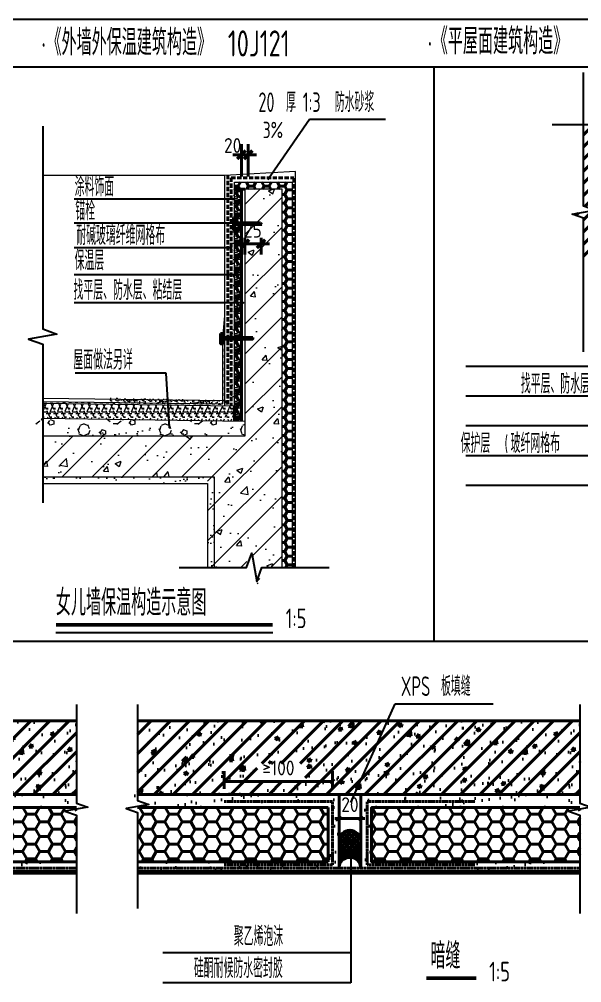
# Model space of a CAD drawing. Extents: x 1188826 to 1909461, y 608442 to 1651179.
# Drawn here: x 1521693 to 1527909, y 1279751 to 1290407 of the extents above; entities that cross this region are included whole.
import ezdxf

# ---------------------------------------------------------------- set-up
doc = ezdxf.new("R2010")
doc.units = 0
doc.header["$LTSCALE"] = 1000
doc.header["$MEASUREMENT"] = 0
doc.linetypes.add('DASH', pattern=[0.35, 0.25, -0.1])
for name, color, linetype, lineweight in [('8', 8, 'Continuous', 18), ('OTHER', 7, 'Continuous', 18), ('PUB_HATCH', 8, 'Continuous', 9), ('S_WALL', 140, 'Continuous', 18), ('WALL', 9, 'Continuous', 40), ('建筑', 30, 'Continuous', 18)]:
    doc.layers.add(name, color=color, linetype=linetype, lineweight=lineweight)
for name, color, linetype in [('Defpoint', 7, 'Continuous'), ('DIM_LEAD', 3, 'Continuous'), ('PUB_DIM', 3, 'Continuous'), ('PUB_TEXT', 4, 'Continuous')]:
    doc.layers.add(name, color=color, linetype=linetype)
doc.styles.get("Standard").update_dxf_attribs({"font": 'gbenor.shx', "bigfont": 'gbcbig.shx'})
doc.styles.add('STANDARD_T3', font='gbenor.shx', dxfattribs={"bigfont": 'gbcbig.shx'})
doc.dimstyles.new('STANDARD&&50', dxfattribs={"dimtxt": 175, "dimasz": 50, "dimexe": 125, "dimexo": 150, "dimgap": 75, "dimtad": 1, "dimdec": 0, "dimzin": 0, "dimdsep": 46, "dimtxsty": 'STANDARD_T3', "dimblk": 'ARCHTICK', "dimcen": 0.09, "dimadec": 0, "dimazin": 0, "dimtfac": 1, "dimtdec": 0, "dimtix": 1, "dimtmove": 2, "dimatfit": 3, "dimfxl": 0, "dimtolj": 1, "dimtzin": 0, "dimarcsym": 0})
pattern_1 = [(37.5, (-92173.38, 9234.46), (-10.07894, 308.2918), [0, -243.2, 0, -272, 0, -260]), (7.5, (-92173.38, 9234.46), (283.1643, 451.5434), [0, -131.2, 0, -219.2, 0, -84]), (327.5, (-92370.18, 9234.46), (498.2627, 0.90545), [0, -80, 0, -288, 0, -376]), (317.5, (-92370.2, 9234.46), (480.9803, 140.4281), [0, -40, 0, -188.8, 0, -216])]

# ---------------------------------------------------------------- blocks, each defined once
blk = doc.blocks.new('$LinePat$防水层1')
at = {"color": 0}
blk.add_solid([(150, 0), (450, 0), (150, -100), (450, -100)], dxfattribs=at)
at = {"layer": 'Defpoints'}
for p in [(0, 0), (600, 0)]:
    blk.add_point(p, dxfattribs=at)
blk = doc.blocks.new('_ArchTick')
at = {"color": 0, "linetype": 'ByBlock', "const_width": 0.4}
blk.add_lwpolyline([(-0.5, -0.5), (0.5, 0.5)], dxfattribs=at)
blk = doc.blocks.new('*D84')
at = {"layer": 'Defpoints', "color": 0, "transparency": 16777216}
for p in [(1132426, 1337865), (1132346, 1337457), (1132426, 1337457)]:
    blk.add_point(p, dxfattribs=at)
at = {"layer": 'PUB_DIM', "color": 0, "lineweight": -2, "transparency": 16777216}
for p, q in [((1132346, 1337607), (1132346, 1337990)), ((1132426, 1337607), (1132426, 1337990)), ((1132346, 1337865), (1132246, 1337865)), ((1132346, 1337865), (1132426, 1337865)), ((1132426, 1337865), (1132526, 1337865))]:
    blk.add_line(p, q, dxfattribs=at)
at = {"layer": 'PUB_DIM', "color": 0, "lineweight": -2, "transparency": 16777216, "xscale": 100, "yscale": 100, "zscale": 100}
blk.add_blockref('_ArchTick', (1132346, 1337865), dxfattribs=at)
at = {"layer": 'PUB_DIM', "color": 0, "lineweight": -2, "transparency": 16777216, "xscale": 100, "yscale": 100, "zscale": 100, "rotation": 180}
blk.add_blockref('_ArchTick', (1132426, 1337865), dxfattribs=at)
at = {"layer": 'PUB_DIM', "color": 0, "transparency": 16777216, "insert": (1132243, 1337975), "char_height": 175, "attachment_point": 5, "style": 'STANDARD_T3'}
blk.add_mtext('\\A1;20', dxfattribs=at)
blk = doc.blocks.new('*D85')
at = {"layer": 'Defpoints', "color": 0, "transparency": 16777216}
for p in [(1132386, 1337032), (1132578, 1337032), (1132578, 1336812)]:
    blk.add_point(p, dxfattribs=at)
at = {"layer": 'PUB_DIM', "color": 0, "lineweight": -2, "transparency": 16777216}
for p, q in [((1132386, 1336812), (1132286, 1336812)), ((1132386, 1336882), (1132386, 1336687)), ((1132386, 1336812), (1132578, 1336812)), ((1132578, 1336882), (1132578, 1336687)), ((1132578, 1336812), (1132678, 1336812))]:
    blk.add_line(p, q, dxfattribs=at)
at = {"layer": 'PUB_DIM', "color": 0, "lineweight": -2, "transparency": 16777216, "xscale": 100, "yscale": 100, "zscale": 100}
blk.add_blockref('_ArchTick', (1132386, 1336812), dxfattribs=at)
at = {"layer": 'PUB_DIM', "color": 0, "lineweight": -2, "transparency": 16777216, "xscale": 100, "yscale": 100, "zscale": 100, "rotation": 180}
blk.add_blockref('_ArchTick', (1132578, 1336812), dxfattribs=at)
at = {"layer": 'PUB_DIM', "color": 0, "transparency": 16777216, "insert": (1132482, 1336974), "char_height": 175, "attachment_point": 5, "style": 'STANDARD_T3'}
blk.add_mtext('\\A1;25', dxfattribs=at)
blk = doc.blocks.new('*D101')
at = {"layer": 'Defpoints', "color": 0, "transparency": 16777216}
for p in [(1133423, 1330454), (1132143, 1330219), (1133423, 1330219)]:
    blk.add_point(p, dxfattribs=at)
at = {"layer": 'PUB_DIM', "color": 0, "lineweight": -2, "transparency": 16777216}
for p, q in [((1132143, 1330369), (1132143, 1330579)), ((1133423, 1330369), (1133423, 1330579)), ((1132143, 1330454), (1133423, 1330454))]:
    blk.add_line(p, q, dxfattribs=at)
at = {"layer": 'PUB_DIM', "color": 0, "lineweight": -2, "transparency": 16777216, "xscale": 50, "yscale": 50, "zscale": 50, "rotation": 180}
blk.add_blockref('_ArchTick', (1132143, 1330454), dxfattribs=at)
at = {"layer": 'PUB_DIM', "color": 0, "lineweight": -2, "transparency": 16777216, "xscale": 50, "yscale": 50, "zscale": 50}
blk.add_blockref('_ArchTick', (1133423, 1330454), dxfattribs=at)
at = {"layer": 'PUB_DIM', "color": 0, "transparency": 16777216, "insert": (1132783, 1330616), "char_height": 175, "attachment_point": 5, "style": 'STANDARD_T3'}
blk.add_mtext('\\A1;≥100', dxfattribs=at)
blk = doc.blocks.new('*D102')
at = {"layer": 'Defpoints', "color": 0, "transparency": 16777216}
for p in [(1133500, 1330301), (1133756, 1330301), (1133756, 1330020)]:
    blk.add_point(p, dxfattribs=at)
at = {"layer": 'PUB_DIM', "color": 0, "lineweight": -2, "transparency": 16777216}
for p, q in [((1133500, 1330151), (1133500, 1329895)), ((1133756, 1330151), (1133756, 1329895)), ((1133500, 1330020), (1133450, 1330020)), ((1133500, 1330020), (1133756, 1330020)), ((1133756, 1330020), (1133806, 1330020))]:
    blk.add_line(p, q, dxfattribs=at)
at = {"layer": 'PUB_DIM', "color": 0, "lineweight": -2, "transparency": 16777216, "xscale": 50, "yscale": 50, "zscale": 50}
blk.add_blockref('_ArchTick', (1133500, 1330020), dxfattribs=at)
at = {"layer": 'PUB_DIM', "color": 0, "lineweight": -2, "transparency": 16777216, "xscale": 50, "yscale": 50, "zscale": 50, "rotation": 180}
blk.add_blockref('_ArchTick', (1133756, 1330020), dxfattribs=at)
at = {"layer": 'PUB_DIM', "color": 0, "transparency": 16777216, "insert": (1133628, 1330182), "char_height": 175, "attachment_point": 5, "style": 'STANDARD_T3'}
blk.add_mtext('\\A1;20', dxfattribs=at)
blk = doc.blocks.new('21412412431')
h = blk.add_hatch()
h.set_pattern_fill('ANSI31', color=256, scale=64, style=0)
h.set_pattern_definition([(45, (-599645.35, -298693.78), (-71.842049, 71.842049), [])])
h.paths.add_polyline_path([(14004.4, 17605.3), (14004.4, 17822.8), (14023.6, 17890.3), (14042.8, 17822.8), (14042.8, 17605.3), (14322.1, 17605.3), (14322.1, 19173.2), (12089, 19173.2), (12089, 18209.2), (12223.4, 18161.5), (11954.6, 18114.1), (12089, 18065.2), (12089, 17605.3)])
h.paths.add_polyline_path([(17627.9, 17605.3), (17627.9, 17998.8), (17493.5, 18047.7), (17762.3, 18095.1), (17627.9, 18142.8), (17627.9, 19173.2), (15218.1, 19173.2), (15218.1, 17605.3), (15454.9, 17605.3), (15454.9, 17858.4), (15474.1, 17926), (15493.3, 17858.4), (15493.3, 17605.3)])
h.paths.add_polyline_path([(15458.4, 17800.9), (15740.4, 17800.9), (15740.4, 18178.9), (15458.4, 18178.9)], flags=16)
h = blk.add_hatch()
h.set_pattern_fill('HONEY', color=256, scale=38.4, style=0)
h.set_pattern_definition([(0, (-91486.58, 41987.957), (91.44, 52.792896), [60.96, -121.92]), (120, (-91486.58, 41987.957), (-91.43999, 52.792915), [60.96, -121.92]), (60, (-91486.58, 41987.957), (1e-05, 105.58581), [-121.92, 60.96])])
h.paths.add_polyline_path([(7967.3, 18491), (7967.3, 18411), (8647.3, 18411), (8647.3, 18491)])
h = blk.add_hatch()
h.set_pattern_fill('隔热材料03', color=256, scale=320)
h.set_pattern_definition([(66.422, (-92044.02, 41475.16), (0.22253, 160.51103), [27.52, -14.5744, 72.64, -14.5744, 27.52, -17.472]), (113.58, (-92085.93, 41475.16), (-69.83137, 0.001547), [27.52, -14.5744, 72.7136, -14.5744, 27.52, -17.472]), (0, (-92085.93, 41475.16), (0, 160), [41.8976, -27.9312]), (0, (-92051.02, 41619.16), (0, 160), [41.8976, -27.9312]), (90, (-92096.98, 41500.48), (-69.8304, 4e-15), [13.3568, -146.6432]), (90, (-92062.066, 41580.48), (-69.8304, 4e-15), [13.3568, -146.6432]), (90, (-92032.98, 41500.48), (-69.8304, 4e-15), [13.3568, -146.6432]), (90, (-91998.066, 41580.48), (-69.8304, 4e-15), [13.3568, -146.6432])])
h.paths.add_polyline_path([(7970.7, 15668.3), (8047.3, 15668.3), (8047.3, 18407.9), (7967.3, 18411)])
h = blk.add_hatch()
h.set_pattern_fill('HONEY', color=256, scale=38.4, style=0)
h.set_pattern_definition([(0, (-91486.58, 41467.157), (91.44, 52.792896), [60.96, -121.92]), (120, (-91486.58, 41467.157), (-91.43999, 52.792915), [60.96, -121.92]), (60, (-91486.58, 41467.157), (1e-05, 105.58581), [-121.92, 60.96])])
h.paths.add_polyline_path([(8527.3, 13937.7), (8647.3, 13937.7), (8647.3, 18411), (8527.3, 18407.9)])
h = blk.add_hatch()
h.set_pattern_fill('ANSI32', color=256, scale=6.4, style=0)
h.set_pattern_definition([(45, (-598291.728, -357883.263), (-21.5526147, 21.5526147), []), (45, (-598277.36, -357883.263), (-21.5526147, 21.5526147), [])])
h.paths.add_polyline_path([(8287.7, 17990.8), (8271.5, 18010), (7967.3, 18010), (7967.3, 17990.8)])
h.paths.add_polyline_path([(7954.7, 17929.2), (7967.3, 17929.2), (7967.3, 18073.2), (7954.7, 18073.2)])
h = blk.add_hatch()
h.set_pattern_fill('ANSI32', color=256, scale=6.4, style=0)
h.set_pattern_definition([(45, (-598431.728, -359236.87), (-21.5526147, 21.5526147), []), (45, (-598417.36, -359236.87), (-21.5526147, 21.5526147), [])])
h.paths.add_polyline_path([(8184.2, 16637.1), (8184.2, 16656.3), (7827.3, 16656.3), (7827.3, 16637.1)])
h = blk.add_hatch()
h.set_pattern_fill('钢筋混凝土', color=256, scale=64, style=0)
h.set_pattern_definition([(45, (-596294.7, -306622.99), (-113.137085, 113.137085), []), (50, (-596294.7, -306623), (459.04652, -40.16137), [48, -528]), (355, (-596294.7, -306623), (-88.80085, 481.40297), [38.4, -422.4]), (100.4514, (-596256.44, -306626.33), (370.246, 441.2413), [40.79372, -448.73095]), (46.1842, (-596294.7, -306495), (683.03427, -105.93217), [72, -792]), (96.6356, (-596237.8, -306503.8), (598.1841, 623.43544), [61.1906, -673.0963]), (351.1842, (-596294.7, -306495), (598.18364, 623.4359), [57.6, -633.6]), (21, (-596230.7, -306527), (382.02051, -257.6761), [48, -528]), (326, (-596230.7, -306527), (155.7218, 464.09603), [38.4, -422.4]), (71.4514, (-596198.86, -306548.46), (537.74248, 206.41952), [40.79372, -448.73095]), (37.5, (-596294.7, -306622.99), (7.782307, 213.052066), [0, -417.28, 0, -428.8, 0, -424]), (7.5, (-596294.7, -306622.99), (168.364504, 252.423496), [0, -244.48, 0, -407.68, 0, -161.6]), (327.5, (-596437.41, -306622.99), (341.64636, -14.43512), [0, -160, 0, -499.2, 0, -662.4]), (317.5, (-596501.4, -306623), (373.23915, 64.06719), [0, -208, 0, -331.52, 0, -470.4])])
h.paths.add_polyline_path([(6097.7, 11252.4), (6097.7, 12123.1), (870.6, 12123.1), (870.6, 11252.4)])
h.paths.add_polyline_path([(2235.4, 11412.2), (2820.5, 11412.2), (2820.5, 11619.9), (2235.4, 11619.9)], flags=16)
h = blk.add_hatch()
h.set_pattern_fill('钢筋混凝土', color=256, scale=64, style=0)
h.set_pattern_definition([(45, (-590345.9, -306622.99), (-113.137085, 113.137085), []), (50, (-590345.9, -306623), (459.04652, -40.16137), [48, -528]), (355, (-590345.9, -306623), (-88.80085, 481.40297), [38.4, -422.4]), (100.4514, (-590307.65, -306626.33), (370.246, 441.2413), [40.79372, -448.73095]), (46.1842, (-590345.9, -306495), (683.03427, -105.93217), [72, -792]), (96.6356, (-590289, -306503.8), (598.1841, 623.43544), [61.1906, -673.0963]), (351.1842, (-590345.9, -306495), (598.18364, 623.4359), [57.6, -633.6]), (21, (-590281.9, -306527), (382.02051, -257.6761), [48, -528]), (326, (-590281.9, -306527), (155.7218, 464.09603), [38.4, -422.4]), (71.4514, (-590250.07, -306548.46), (537.74248, 206.41952), [40.79372, -448.73095]), (37.5, (-590345.9, -306622.99), (7.782307, 213.052066), [0, -417.28, 0, -428.8, 0, -424]), (7.5, (-590345.9, -306622.99), (168.364504, 252.423496), [0, -244.48, 0, -407.68, 0, -161.6]), (327.5, (-590488.63, -306622.99), (341.64636, -14.43512), [0, -160, 0, -499.2, 0, -662.4]), (317.5, (-590552.63, -306623), (373.23915, 64.06719), [0, -208, 0, -331.52, 0, -470.4])])
h.paths.add_polyline_path([(12046.5, 11252.4), (12046.5, 12123.1), (6819.3, 12123.1), (6819.3, 11252.4)])
h.paths.add_polyline_path([(8233.6, 11404.5), (8798.9, 11404.5), (8798.9, 11620.7), (8233.6, 11620.7)], flags=16)
h = blk.add_hatch()
h.set_pattern_fill('AR-SAND', color=256, scale=160, style=0)
h.set_pattern_definition([(37.5, (-98122.17, 9234.46), (-10.07894, 308.2918), [0, -243.2, 0, -272, 0, -260]), (7.5, (-98122.17, 9234.46), (283.1643, 451.5434), [0, -131.2, 0, -219.2, 0, -84]), (327.5, (-98318.97, 9234.46), (498.2627, 0.90545), [0, -80, 0, -288, 0, -376]), (317.5, (-98318.97, 9234.46), (480.9803, 140.4281), [0, -40, 0, -188.8, 0, -216])])
h.paths.add_polyline_path([(3508.4, 11252), (3508.4, 10804), (3508.4, 10381.6), (6097.7, 10381.6), (6097.7, 10458.4), (3636.4, 10458.4), (3636.4, 11098.4), (6097.7, 11098.4), (6097.7, 11169.2), (5956.9, 11214), (6096.5, 11252)])
h.paths.add_polyline_path([(6097.7, 10343.2), (6097.7, 10381.6), (4764.5, 10381.6), (4764.5, 10343.2)])
h.paths.add_polyline_path([(3508.4, 10381.6), (3508.4, 10343.2), (4764.5, 10343.2), (4764.5, 10381.6)])
h = blk.add_hatch()
h.set_pattern_fill('AR-SAND', color=256, scale=160, style=0)
h.set_pattern_definition(pattern_1)
h.paths.add_polyline_path([(6818.2, 11252), (6678.5, 11214), (6819.3, 11169.2), (6819.3, 11098.4), (9073.2, 11098.4), (9073.2, 10458.4), (6819.3, 10458.4), (6819.3, 10381.6), (9201.2, 10381.6), (9201.2, 10804), (9201.2, 11252)])
h.paths.add_polyline_path([(6819.3, 10381.6), (6819.3, 10343.2), (9201.2, 10343.2), (9201.2, 10381.6)])
h = blk.add_hatch()
h.set_pattern_fill('AR-SAND', color=256, scale=160, style=0)
h.set_pattern_definition(pattern_1)
h.paths.add_polyline_path([(9457.2, 11252), (9457.2, 10804), (9457.2, 10381.6), (12046.5, 10381.6), (12046.5, 10458.4), (9585.2, 10458.4), (9585.2, 11098.4), (12046.5, 11098.4), (12046.5, 11169.2), (11905.7, 11214), (12045.3, 11252)])
h.paths.add_polyline_path([(12046.5, 10343.2), (12046.5, 10381.6), (10713.3, 10381.6), (10713.3, 10343.2)])
h.paths.add_polyline_path([(9457.2, 10381.6), (9457.2, 10343.2), (10713.3, 10343.2), (10713.3, 10381.6)])
h = blk.add_hatch()
h.set_pattern_fill('HONEY', color=256, scale=64, style=0)
h.set_pattern_definition([(0, (-596294.69, -306622.985), (152.4, 87.98816), [101.6, -203.2]), (120, (-596294.69, -306622.985), (-152.399982, 87.988192), [101.6, -203.2]), (60, (-596294.69, -306622.985), (1.8e-05, 175.976352), [-203.2, 101.6])])
h.paths.add_polyline_path([(6097.7, 11098.4), (3636.4, 11098.4), (3636.4, 10458.4), (6097.7, 10458.4)])
h.paths.add_polyline_path([(3124.4, 11098.4), (870.6, 11098.4), (870.6, 10458.4), (3124.4, 10458.4)])
h = blk.add_hatch()
h.set_pattern_fill('HONEY', color=256, scale=64, style=0)
h.set_pattern_definition([(0, (-590345.906, -306622.985), (152.4, 87.98816), [101.6, -203.2]), (120, (-590345.906, -306622.985), (-152.399982, 87.988192), [101.6, -203.2]), (60, (-590345.906, -306622.985), (1.8e-05, 175.976352), [-203.2, 101.6])])
h.paths.add_polyline_path([(12046.5, 11098.4), (9585.2, 11098.4), (9585.2, 10458.4), (12046.5, 10458.4)])
h.paths.add_polyline_path([(9073.2, 11098.4), (6819.3, 11098.4), (6819.3, 10458.4), (9073.2, 10458.4)])
h = blk.add_hatch()
h.set_pattern_fill('ANSI31', color=256, scale=12.8, angle=90, style=0)
h.set_pattern_definition([(135, (14407.23, 336.453), (-28.73682, -28.73682), [])])
h.paths.add_polyline_path([(9201.2, 10703, 1), (9457.2, 10703, 1)])
h = blk.add_hatch()
h.set_pattern_fill('ANSI31', color=256, scale=12.8, angle=180, style=0)
h.set_pattern_definition([(225, (14407.23, 336.453), (28.73682, -28.73682), [])])
h.paths.add_polyline_path([(9201.2, 10703, 1), (9457.2, 10703, 1)])
h = blk.add_hatch()
h.set_pattern_fill('ANSI31', color=256, scale=12.8, angle=405, style=0)
h.set_pattern_definition([(90, (-590345.906, -302066.824), (-20.32, 7e-15), [])])
edge = h.paths.add_edge_path()
edge.add_arc((9329.2, 10381.6), 128, 0, 180)
edge.add_line((9201.2, 10381.6), (9201.2, 10703))
edge.add_arc((9329.2, 10703), 128, 180, 360)
edge.add_line((9457.2, 10703), (9457.2, 10381.6))
at = {"layer": '8'}
h = blk.add_hatch(dxfattribs=at)
h.set_pattern_fill('AR-SAND', color=256, scale=80, style=0)
h.set_pattern_definition([(37.5, (-1001185.76, 138639.87), (-6.400125, 195.765295), [0, -154.432, 0, -172.72, 0, -165.1]), (7.5, (-1001185.76, 138639.87), (179.80931, 286.73004), [0, -83.312, 0, -139.192, 0, -53.34]), (327.5, (-1001310.73, 138639.87), (316.396948, 0.574874), [0, -50.8, 0, -182.88, 0, -238.76]), (317.5, (-1001310.73, 138639.87), (305.42258, 89.17173), [0, -25.4, 0, -119.888, 0, -137.16])])
h.paths.add_polyline_path([(5660.7, 15570.2), (5660.7, 15490.2), (8007.3, 15490.2), (8007.3, 17890.2), (8487.3, 17890.2), (8487.3, 17887.1), (8567.3, 17887.1), (8567.3, 17996), (7927.3, 17975.2), (7927.3, 15570.2)])
h = blk.add_hatch(dxfattribs=at)
h.set_pattern_fill('隔热材料03', color=256, scale=400, angle=180, style=0)
h.set_pattern_definition([(246.422, (-1451823.84, 566238.85), (-0.278164, -200.6387864), [34.4, -18.218, 90.8, -18.218, 34.4, -21.84]), (293.58, (-1451771.455, 566238.85), (87.2892112, -0.0019336), [34.4, -18.218, 90.892, -18.218, 34.4, -21.84]), (180, (-1451771.46, 566238.85), (-2e-14, -200), [52.372, -34.914]), (180, (-1451815.1, 566058.85), (-2e-14, -200), [52.372, -34.914]), (270, (-1451757.64, 566207.2), (87.288, -2e-14), [16.696, -183.304]), (270, (-1451801.285, 566107.2), (87.288, -2e-14), [16.696, -183.304]), (270, (-1451837.64, 566207.2), (87.288, -2e-14), [16.696, -183.304]), (270, (-1451881.285, 566107.2), (87.288, -2e-14), [16.696, -183.304])])
h.paths.add_polyline_path([(7967.3, 15669.9), (7967.3, 15850), (5700.7, 15880.1), (5700.7, 15700.1)])
h = blk.add_hatch(dxfattribs=at)
h.set_pattern_fill('粉刷', color=256, scale=12, style=0)
h.set_pattern_definition([(37.5, (-1455647.27, 532314.17), (-1.5118406, 46.2437705), [0, -36.48, 0, -40.8, 0, -39]), (7.5, (-1455647.27, 532314.17), (42.474641, 67.7315056), [0, -19.68, 0, -32.88, 0, -12.6]), (327.5, (-1455676.79, 532314.17), (74.7394047, 0.1358173), [0, -12, 0, -43.2, 0, -56.4]), (317.5, (-1455676.79, 532314.17), (72.1470385, 21.0642136), [0, -6, 0, -28.32, 0, -32.4])])
h.paths.add_polyline_path([(6498.1, 15940.6), (6498.1, 15900.6), (7887.3, 15870.3), (7887.3, 15910.3)])
h = blk.add_hatch(dxfattribs=at)
h.set_pattern_fill('加气混凝土', color=256, scale=80, angle=180, style=0)
h.set_pattern_definition([(180, (-1452080.8, 566541.7), (-480, -960), [0, -960]), (180, (-1451519.2, 566671.3), (-480, -960), [0, -960]), (180, (-1451831.2, 566680.9), (-480, -960), [0, -960]), (180, (-1452172, 566397.7), (-480, -960), [0, -960]), (180, (-1451773.6, 566728.9), (-480, -960), [0, -960]), (180, (-1452268, 565792.9), (-480, -960), [0, -960]), (180, (-1451975.2, 565869.7), (-480, -960), [0, -960]), (180, (-1452128.8, 565989.7), (-480, -960), [0, -960]), (180, (-1451346.4, 566008.9), (-480, -960), [0, -960]), (180, (-1451816.8, 566052.1), (-480, -960), [0, -960]), (180, (-1451634.4, 566296.9), (-480, -960), [0, -960]), (180, (-1451644, 566656.9), (-480, -960), [0, -960]), (180, (-1452004, 566695.3), (-480, -960), [0, -960]), (180, (-1452268, 566272.9), (-480, -960), [0, -960]), (180, (-1451370.4, 566421.7), (-480, -960), [0, -960]), (180, (-1451452, 566258.5), (-480, -960), [0, -960]), (180, (-1451826.4, 566325.7), (-480, -960), [0, -960]), (180, (-1451692, 566464.9), (-480, -960), [0, -960]), (180, (-1451615.2, 566148.1), (-480, -960), [0, -960]), (180, (-1451735.2, 565788.1), (-480, -960), [0, -960]), (180, (-1451408.8, 566623.3), (-480, -960), [0, -960]), (180, (-1451936.8, 565984.9), (-480, -960), [0, -960]), (180, (-1451490.4, 565970.5), (-480, -960), [0, -960]), (180, (-1451413.6, 565845.7), (-480, -960), [0, -960]), (310.601294, (-1452209.07, 566093.425), (2399.9999735, -2880.0000126), [42.1465, -17659.3776]), (198.434949, (-1452140.5, 566075.14), (-2399.999991, -959.999993), [43.3684, -6028.20464]), (270, (-1452140.5, 566116.3), (-480, -960), [41.14285, -1878.85704]), (341.565051, (-1452181.64, 566130), (2400.000012, -959.999928), [43.3684, -6028.20464]), (233.130102, (-1452181.64, 566130), (-480, -960), [45.7143, -4754.2856]), (315, (-1452218.2, 566619.14), (480.00006, -959.999935), [38.78986, -2676.50016]), (225, (-1452163.36, 566619.14), (-480, -959.999996), [38.78986, -2676.50016]), (315, (-1452190.8, 566646.57), (480.00006, -959.999935), [38.78986, -2676.50016]), (225, (-1452190.8, 566646.57), (-480, -959.999996), [38.78986, -2676.50016]), (296.56505, (-1451756.5, 565974.6), (8e-05, -1919.99995), [51.1101, -1022.2024]), (0, (-1451733.6, 565928.9), (480, -960), [54.85715, -905.1428]), (243.43495, (-1451655.9, 565974.6), (-4e-06, -1920), [51.1101, -1022.2024]), (296.56505, (-1451678.8, 566020.3), (8e-05, -1919.99995), [51.1101, -1022.2024]), (180, (-1451678.8, 566020.3), (-480, -960), [54.85715, -905.1428]), (243.43495, (-1451733.6, 566020.3), (-4e-06, -1920), [51.1101, -1022.2024]), (287.102728, (-1452117.64, 566299.14), (1439.99994495, -4800.00000774), [62.17815, -26052.644]), (323.972626, (-1452099.355, 566239.71), (9119.9998844, -6719.9999924), [62.17815, -12995.232]), (0, (-1452049.1, 566203.1), (480, -960), [59.42857, -900.57136]), (216.0273733, (-1451939.355, 566239.71), (-9119.9999326, -6719.9999276), [62.17815, -12995.232]), (251.565051, (-1451921.07, 566294.57), (-1440.000007, -4799.999992), [57.8245, -6013.7485]), (287.102728, (-1451939.355, 566353.997), (1439.99994495, -4800.00000774), [62.17815, -26052.644]), (323.972626, (-1451989.64, 566390.57), (9119.9998844, -6719.9999924), [62.17815, -12995.232]), (180, (-1451989.6, 566390.6), (-480, -960), [59.42857, -900.57136]), (216.0273733, (-1452049.07, 566390.57), (-9119.9999326, -6719.9999276), [62.17815, -12995.232]), (251.565051, (-1452099.36, 566354), (-1440.000007, -4799.999992), [57.8245, -6013.7485]), (330.255118, (-1452126.78, 565851.14), (1440.000003, -959.999988), [36.85603, -7702.91136]), (270, (-1452094.8, 565869.43), (-480, -960), [36.57143, -1883.4284]), (209.744881, (-1452094.78, 565869.43), (-1440.000001, -959.9999955), [36.85603, -7702.91136]), (296.56505, (-1451902.8, 566532.3), (8e-05, -1919.99995), [51.1101, -1022.2024]), (348.690067, (-1451879.93, 566486.57), (4320.000003, -959.999976), [46.6196, -9743.4968]), (221.185925, (-1451797.64, 566509.425), (-11999.9999273, -10559.9999077), [48.59495, -20361.2832]), (270, (-1451797.64, 566555.14), (-480, -960), [45.7143, -1874.2856]), (318.814074, (-1451834.213, 566587.14), (11999.9997867, -10560.0000673), [48.59495, -20361.2832]), (196.6992442, (-1451834.213, 566587.14), (-15839.9998808, -4799.9999497), [47.7271, -19997.66]), (240.945396, (-1451879.927, 566573.425), (-479.9999987, -959.9999915), [47.06574, -19720.5432]), (289.983106, (-1451500.5, 566129.997), (2400.000009, -6719.9999822), [53.5072, -22419.516]), (335.556045, (-1451482.213, 566079.71), (6240.0000238, -2879.9999402), [55.2368, -23144.2104]), (204.4439547, (-1451381.64, 566079.71), (-6240.0000031, -2879.9999861), [55.2368, -23144.2104]), (250.0168934, (-1451363.355, 566129.997), (-2400.0000072, -6719.9999833), [53.5072, -22419.516]), (289.983106, (-1451381.64, 566180.282), (2400.000009, -6719.9999822), [53.5072, -22419.516]), (340.016893, (-1451431.93, 566198.57), (2400.0000014, -959.9999563), [53.5072, -11183.004]), (199.9831065, (-1451431.93, 566198.57), (-2399.999987, -959.9999985), [53.5072, -11183.004]), (250.0168934, (-1451482.213, 566180.282), (-2400.0000072, -6719.9999833), [53.5072, -22419.516]), (302.005383, (-1451857.07, 566216.85), (480.0000644, -959.999951), [43.1268, -9013.4944]), (198.434949, (-1451793.07, 566194), (-2399.999991, -959.999993), [43.3684, -6028.20464]), (270, (-1451793.07, 566235.14), (-480, -960), [41.14285, -1878.85704]), (341.565051, (-1451834.21, 566248.85), (2400.000012, -959.999928), [43.3684, -6028.20464]), (234.462322, (-1451834.21, 566248.854), (-3359.9999951, -4799.9999928), [39.3249, -16477.1384]), (296.56505, (-1451578.2, 566450), (8e-05, -1919.99995), [51.1101, -1022.2024]), (0, (-1451555.4, 566404.3), (480, -960), [50.2857, -909.71424]), (239.0362434, (-1451477.64, 566450), (-480.0000016, -959.9999953), [53.31156, -11142.1152]), (300.963756, (-1451505.07, 566495.71), (480.0000656, -959.999956), [53.31156, -11142.1152]), (180, (-1451505.1, 566495.7), (-480, -960), [50.2857, -909.71424]), (243.43495, (-1451555.36, 566495.7), (-4e-06, -1920), [51.1101, -1022.2024])])
h.paths.add_polyline_path([(8087.3, 15490.2), (8087.3, 15669.4), (5620.7, 15700.6), (5620.7, 15490.2)])
h = blk.add_hatch(dxfattribs=at)
h.set_pattern_fill('AR-SAND', color=256, scale=80, style=0)
h.set_pattern_definition([(37.5, (-2355507.15, -95811.06), (-6.400125, 195.765295), [0, -154.432, 0, -172.72, 0, -165.1]), (7.5, (-2355507.15, -95811.06), (179.809313, 286.73004), [0, -83.312, 0, -139.192, 0, -53.34]), (327.5, (-2355632.12, -95811.06), (316.396948, 0.574874), [0, -50.8, 0, -182.88, 0, -238.76]), (317.5, (-2355632.12, -95811.06), (305.42258, 89.17173), [0, -25.4, 0, -119.888, 0, -137.16])])
h.paths.add_polyline_path([(7647.3, 13937.7), (7727.3, 13937.7), (7727.3, 15010.2), (5700.7, 15010.2), (5700.7, 14930.2), (7647.3, 14930.2)])
at = {"layer": 'PUB_HATCH'}
h = blk.add_hatch(dxfattribs=at)
h.set_pattern_fill('钢筋混凝土', color=256, scale=100, style=0)
h.set_pattern_definition([(45, (-1001225.76, 138639.87), (-176.776695, 176.776695), []), (50, (-1001225.76, 138639.87), (717.26018, -62.75213), [75, -825]), (355, (-1001225.76, 138639.9), (-138.75133, 752.19213), [60, -660]), (100.4514, (-1001166, 138634.64), (578.5094, 689.43954), [63.7402, -701.1421]), (46.1842, (-1001225.8, 138839.9), (1067.24105, -165.519), [112.5, -1237.5]), (96.6356, (-1001136.8, 138826.1), (934.6627, 974.1179), [95.6103, -1051.713]), (351.1842, (-1001225.8, 138839.9), (934.662, 974.1186), [90, -990]), (21, (-1001125.76, 138789.87), (596.90705, -402.6189), [75, -825]), (326, (-1001125.76, 138789.9), (243.31533, 725.15005), [60, -660]), (71.4514, (-1001076, 138756.3), (840.22263, 322.5305), [63.7402, -701.1421]), (37.5, (-1001225.76, 138639.87), (12.159855, 332.893854), [0, -652, 0, -670, 0, -662.5]), (7.5, (-1001225.76, 138639.87), (263.06954, 394.41171), [0, -382, 0, -637, 0, -252.5]), (327.5, (-1001448.76, 138639.87), (533.822436, -22.55487), [0, -250, 0, -780, 0, -1035]), (317.5, (-1001548.76, 138639.87), (583.18617, 100.10498), [0, -325, 0, -518, 0, -735])])
h.paths.add_polyline_path([(8087.3, 18411), (8087.3, 15490.2), (5700.7, 15490.2), (5700.7, 15010.2), (7647.3, 15010.2), (7647.3, 13937.7), (8085.7, 13937.7), (8162.1, 14147.7), (8236.2, 13727.7), (8310.7, 13937.7), (8527.3, 13937.7), (8527.3, 18407.9)])
at = {"linetype": 'DASH', "ltscale": 0.2}
for p, q in [((7887.3, 18576), (7887.3, 15850.5)), ((7927.3, 18544.8), (7927.3, 15850.5)), ((7927.3, 18544.8), (8667.3, 18544.8)), ((8667.3, 13937.7), (8667.3, 18544.8))]:
    blk.add_line(p, q, dxfattribs=at)
for p, q in [((8087.3, 18411), (7967.3, 18411)), ((8047.3, 18411), (8047.3, 15668.3)), ((7967.3, 18010), (8271.5, 18010)), ((8271.5, 18010), (8287.7, 17990.8)), ((7967.3, 17990.8), (8287.7, 17990.8)), ((7827.3, 16656.3), (8184.2, 16656.3)), ((7827.3, 16637.1), (8184.2, 16637.1)), ((8184.2, 16637.1), (8184.2, 16656.3)), ((7967.3, 15849.4), (7964.9, 15669.4)), ((6097.7, 12123.1), (870.6, 12123.1)), ((12046.5, 12123.1), (6819.3, 12123.1)), ((6097.7, 11252), (870.6, 11252)), ((12046.5, 11252), (6819.3, 11252)), ((9201.2, 10804), (9201.2, 11252)), ((9457.2, 10804), (9457.2, 11252)), ((3636.4, 11098.4), (6096.9, 11098.4)), ((9073.2, 11098.4), (6819.3, 11098.4)), ((9073.2, 10458.4), (9073.2, 11098.4)), ((9585.2, 11098.4), (12045.7, 11098.4)), ((9585.2, 10458.4), (9585.2, 11098.4)), ((9201.2, 10381.6), (9201.2, 10804)), ((9457.2, 10381.6), (9457.2, 10804)), ((3636.4, 10458.4), (6096.9, 10458.4)), ((9073.2, 10458.4), (6819.3, 10458.4)), ((9585.2, 10458.4), (12045.7, 10458.4)), ((3508.4, 10343.2), (6096.9, 10343.2)), ((3508.4, 10324), (6096.9, 10324)), ((9457.2, 10343.2), (6819.3, 10343.2)), ((9201.2, 10324), (6819.3, 10324)), ((9201.2, 10324), (12045.7, 10324)), ((9457.2, 10343.2), (12045.7, 10343.2))]:
    blk.add_line(p, q)
at = {"linetype": 'DASH', "ltscale": 0.05}
for p, q in [((9124.3, 11169.9), (7844.3, 11169.9)), ((9124.3, 10420), (9124.3, 11169.9)), ((9534.1, 11169.9), (10814.1, 11169.9)), ((9534.1, 10420), (9534.1, 11169.9)), ((3508.4, 10381.6), (6096.9, 10381.6)), ((9457.2, 10381.6), (6819.3, 10381.6)), ((9124.3, 10420), (7844.3, 10420)), ((9457.2, 10381.6), (12045.7, 10381.6)), ((9534.1, 10420), (10814.1, 10420))]:
    blk.add_line(p, q, dxfattribs=at)
for points in [[(7954.7, 18073.2), (7967.3, 18073.2), (7967.3, 17929.2), (7954.7, 17929.2), (7954.7, 18073.2)], [(7801.7, 16703.9), (7827.3, 16703.9), (7827.3, 16581.1), (7801.7, 16581.1), (7801.7, 16703.9)], [(6097.7, 11252.4), (870.6, 11252.4)], [(12046.5, 11252.4), (6819.3, 11252.4)], [(6097.7, 11098.4), (3636.4, 11098.4), (3636.4, 10458.4), (6097.7, 10458.4)], [(12046.5, 11098.4), (9585.2, 11098.4), (9585.2, 10458.4), (12046.5, 10458.4)]]:
    blk.add_lwpolyline(points)
for points, const_width in [([(7827.3, 16659.5), (7827.3, 16633.9)], 6.4), ([(870.6, 11252.4), (6096.5, 11252)], 25.6), ([(6819.3, 11252.4), (12045.3, 11252)], 25.6)]:
    blk.add_lwpolyline(points, dxfattribs=dict(const_width=const_width))
blk.add_circle((9329.2, 10703), 128)
blk.add_arc((9329.2, 10381.6), 128, 0, 180)
at = {"layer": 'Defpoint', "color": 252}
for p, q in [((0, 20418.4), (33412.5, 20418.4)), ((0, 19854.9), (33412.5, 19854.9)), ((10319.4, 19854.9), (10319.4, 13064.4)), ((-1.2, 13064.4), (33412.5, 13064.4))]:
    blk.add_line(p, q, dxfattribs=at)
at = {"layer": 'DIM_LEAD'}
for p, q in [((8359.4, 18522.4), (8849.7, 19237.8)), ((8849.7, 19237.8), (9749.7, 19237.8)), ((7955.3, 18289.3), (6071.7, 18289.3)), ((7957.6, 18006.4), (6071.7, 18006.4)), ((7927.3, 17715.2), (6071.7, 17715.2)), ((6928.6, 17715.2), (6351.2, 17715.2)), ((7291.8, 17397.2), (6071.7, 17397.2)), ((8029.6, 17397.2), (7291.8, 17397.2)), ((8068.1, 17066.4), (6071.7, 17066.4)), ((6262.6, 17066.4), (6071.7, 17066.4)), ((7159.4, 16234), (6084.5, 16234)), ((7199.4, 15593.8), (7159.4, 16234))]:
    blk.add_line(p, q, dxfattribs=at)
for points, const_width in [([(7948.5, 18289.3, 1), (7935.7, 18289.3, 1)], 12.8), ([(7964, 18006.4, 1), (7951.2, 18006.4, 1)], 12.8), ([(7933.8, 17715.2, 1), (7921, 17715.2, 1)], 12.8), ([(8036, 17397.2, 1), (8023.2, 17397.2, 1)], 12.8), ([(8074.5, 17066.4, 1), (8061.7, 17066.4, 1)], 12.8), ([(7199.6, 15585.8, 1), (7199.2, 15601.8, 1)], 16)]:
    blk.add_lwpolyline(points, format="xyb", close=True, dxfattribs=dict(at, const_width=const_width))
at = {"layer": 'OTHER'}
blk.add_line((11909, 19173.2), (14686.9, 19173.2), dxfattribs=at)
at = {"layer": 'PUB_DIM'}
for p, q in [((13735.3, 16313.4), (10699.3, 16313.4)), ((13735.3, 15961.7), (10699.3, 15961.7)), ((13735.3, 15610), (10699.3, 15610)), ((13735.3, 15258.4), (10699.3, 15258.4)), ((13735.3, 14906.7), (10699.3, 14906.7)), ((9340.8, 11157), (9863.5, 12323.5)), ((9863.5, 12323.5), (11019.6, 12323.5)), ((9340.8, 10694.2), (9340.8, 9379.5)), ((9340.8, 9379.5), (7120.6, 9379.5)), ((9340.8, 9379.5), (9340.8, 9027.8)), ((9340.8, 9027.8), (7120.6, 9027.8))]:
    blk.add_line(p, q, dxfattribs=at)
for points in [[(12089, 16485), (12089, 18065.2), (11954.6, 18114.1), (12223.4, 18161.5), (12089, 18209.2), (12089, 19789.4)], [(11717, 19173.2), (14786.5, 19173.2), (14835.4, 19307.6), (14882.8, 19038.8), (14930.5, 19173.2), (17999.9, 19173.2)], [(5700.7, 19154.2), (5700.7, 16756.4), (5868.7, 16695.3), (5532.7, 16636), (5700.7, 16576.4), (5700.7, 14699.4)], [(7311.5, 13937.7), (8108.2, 13937.7), (8169.3, 14105.7), (8228.6, 13769.7), (8288.2, 13937.7), (9084.9, 13937.7)], [(5856.2, 13167.9), (8417.1, 13167.9)], [(6097.7, 12315.1), (6097.7, 11151.7), (6232.1, 11102.8), (5963.3, 11055.4), (6097.7, 11007.7), (6097.7, 9844.3)], [(6819.3, 12315.1), (6819.3, 11182.3), (6953.7, 11133.4), (6684.9, 11086), (6819.3, 11038.3), (6819.3, 9905.6)], [(12046.5, 12315.1), (12046.5, 11151.7), (12180.9, 11102.8), (11912.1, 11055.4), (12046.5, 11007.7), (12046.5, 9844.3)]]:
    blk.add_lwpolyline(points, dxfattribs=at)
blk.add_lwpolyline([(8290.4, 19097.1, 0, 0, 0), (7977.3, 19070.2, 51.2, 0, 0), (7786, 19053.8, 0, 0, 0)], format="xyseb", dxfattribs=at)
at = {"layer": 'PUB_DIM', "const_width": 44.8}
for points in [[(5856.2, 13257.5), (8417.1, 13257.5)], [(10233.7, 9081.8), (10821.3, 9081.8)]]:
    blk.add_lwpolyline(points, dxfattribs=at)
at = {"layer": 'S_WALL'}
for p, q in [((8527.3, 18411), (8087.3, 18411)), ((8087.3, 18411), (8087.3, 15490.2)), ((8527.3, 16890.2), (8527.3, 18411)), ((8527.3, 13937.7), (8527.3, 16890.2)), ((8087.3, 15490.2), (5700.7, 15490.2))]:
    blk.add_line(p, q, dxfattribs=at)
blk.add_lwpolyline([(5700.7, 15010.2), (7727.3, 15010.2), (7727.3, 13937.7)], dxfattribs=at)
at = {"layer": '建筑'}
for p, q in [((7847.3, 18571), (5700.7, 18571)), ((8687.3, 18619.8), (7847.3, 18571)), ((7847.3, 18571), (7847.3, 15850.5)), ((8687.3, 13937.7), (8687.3, 18619.8)), ((7967.3, 15849.4), (7967.3, 18491)), ((7967.3, 18491), (8647.3, 18491)), ((8647.3, 18491), (8647.3, 13937.7)), ((7847.3, 16910.4), (7827.3, 16691.8)), ((5700.7, 15880.1), (7967.3, 15849.4))]:
    blk.add_line(p, q, dxfattribs=at)
for points in [[(5700.7, 15898.3), (7827.3, 15870.3), (7827.3, 16691.8)], [(5700.7, 15939.1), (7847.3, 15910.9)], [(5700.7, 15700), (8087.3, 15667.8)], [(5700.7, 14930.2), (7647.3, 14930.2), (7647.3, 13937.7)]]:
    blk.add_lwpolyline(points, dxfattribs=at)
at = {"layer": '建筑', "yscale": 0.1200000000011642, "zscale": 0.12}
for p, xscale, rotation in [((7827.3, 16542.5), 0.1244717031775508, 90), ((7827.3, 16467.8), 0.1244717031775508, 90), ((7827.3, 16393.1), 0.1244717031775508, 90), ((7827.3, 16318.4), 0.1244717031775508, 90), ((7827.3, 16243.7), 0.1244717031775508, 90), ((7827.3, 16169), 0.1244717031775508, 90), ((7827.3, 16094.4), 0.1244717031775508, 90), ((7827.3, 16019.7), 0.1244717031775508, 90), ((7827.3, 15945), 0.1244717031775508, 90), ((5694.3, 15898.3), 0.1225990559919478, 359.2470661149957), ((5767.8, 15897.4), 0.1225990559919478, 359.2470661149957), ((5841.4, 15896.4), 0.1225990559919478, 359.2470661149957), ((5914.9, 15895.5), 0.1225990559919478, 359.2470661149957), ((5988.5, 15894.5), 0.1225990559919478, 359.2470661149957), ((6062, 15893.5), 0.1225990559919478, 359.2470661149957), ((6135.6, 15892.6), 0.1225990559919478, 359.2470661149957), ((6209.1, 15891.6), 0.1225990559919478, 359.2470661149957), ((6282.7, 15890.6), 0.1225990559919478, 359.2470661149957), ((6356.2, 15889.7), 0.1225990559919478, 359.2470661149957), ((6429.8, 15888.7), 0.1225990559919478, 359.2470661149957), ((6503.3, 15887.7), 0.1225990559919478, 359.2470661149957), ((6576.9, 15886.8), 0.1225990559919478, 359.2470661149957), ((6650.5, 15885.8), 0.1225990559919478, 359.2470661149957), ((6724, 15884.8), 0.1225990559919478, 359.2470661149957), ((6797.6, 15883.9), 0.1225990559919478, 359.2470661149957), ((6871.1, 15882.9), 0.1225990559919478, 359.2470661149957), ((6944.7, 15881.9), 0.1225990559919478, 359.2470661149957), ((7018.2, 15881), 0.1225990559919478, 359.2470661149957), ((7091.8, 15880), 0.1225990559919478, 359.2470661149957), ((7165.3, 15879), 0.1225990559919478, 359.2470661149957), ((7238.9, 15878.1), 0.1225990559919478, 359.2470661149957), ((7312.4, 15877.1), 0.1225990559919478, 359.2470661149957), ((7386, 15876.1), 0.1225990559919478, 359.2470661149957), ((7459.5, 15875.2), 0.1225990559919478, 359.2470661149957), ((7533.1, 15874.2), 0.1225990559919478, 359.2470661149957), ((7606.6, 15873.2), 0.1225990559919478, 359.2470661149957), ((7680.2, 15872.3), 0.1225990559919478, 359.2470661149957), ((7753.8, 15871.3), 0.1225990559919478, 359.2470661149957), ((7827.3, 15870.3), 0.1244717031775508, 90)]:
    blk.add_blockref('$LinePat$防水层1', p, dxfattribs=dict(at, xscale=xscale, rotation=rotation))
at = {"layer": 'PUB_TEXT'}
for s, height, width, p in [('·《外墙外保温建筑构造》', 308.652, 0.8, (5676.9, 19990.2)), ('10J121', 308.65, 0.8, (7886.6, 19977.9)), ('·《平屋面建筑构造》', 308.65, 0.8, (10240.1, 20004)), ('20', 231.49, 0.7, (8248.8, 19321.8)), ('厚', 231.5, 0.7, (8575.4, 19321.8)), ('1:3', 231.49, 0.7, (8772, 19321.8)), ('防水砂浆', 231.49, 0.7, (9150.3, 19321.8)), ('3%', 192.91, 0.8, (8299.8, 19013)), ('涂料饰面', 231.49, 0.7, (6077.3, 18322.9)), ('锚栓', 231.49, 0.7, (6085.6, 18040)), ('耐碱玻璃纤维网格布', 231.49, 0.7, (6096.3, 17748.8)), ('保温层', 231.49, 0.7, (6076.4, 17451.2)), ('找平层、防水层、粘结层', 231.489, 0.7, (6064.3, 17100)), ('屋面做法另详', 231.49, 0.7, (6062.7, 16276)), ('找平层、防水层、粘结层', 231.489, 0.7, (11348, 15992.9)), ('保护层', 231.49, 0.7, (10637.4, 15289.5)), ('(', 185.2, 0.7, (11155.8, 15307.4)), ('玻纤网格布', 231.49, 0.7, (11227.8, 15289.5)), ('女儿墙保温构造示意图', 308.65, 0.8, (5856.2, 13367.5)), ('1:5', 231.49, 0.8, (8570.2, 13219.2)), ('XPS', 231.49, 0.7, (9930.9, 12417)), ('板填缝', 231.49, 0.7, (10405.2, 12417)), ('聚乙烯泡沫', 231.49, 0.7, (7956.8, 9460.7)), ('暗缝', 308.65, 0.8, (10279.5, 9191.8)), ('硅酮耐候防水密封胶', 231.49, 0.7, (7486.1, 9083.7)), ('1:5', 231.49, 0.8, (10974.5, 9043.5))]:
    blk.add_text(s, height=height, dxfattribs=dict(at, width=width)).set_placement(p)
at = {"layer": 'PUB_DIM'}
dim = blk.add_linear_dim(base=(8127.3, 18815.5), p1=(8047.3, 18407.9), p2=(8127.3, 18407.9), angle=0, text='20', dimstyle='STANDARD&&50', override={"dimasz": 100}, dxfattribs=at)
dim.commit()
dim.dimension.update_dxf_attribs({"geometry": '*D84', "text_midpoint": (7943.8, 18925.5), "dimtype": 129, "insert": (-1124298.9, -1319049.4)})
dim = blk.add_aligned_dim(p1=(8087.3, 17982.4), p2=(8279.3, 17982.4), distance=-220, text='25', dimstyle='STANDARD&&50', override={"dimasz": 100}, dxfattribs=at)
dim.commit()
dim.dimension.update_dxf_attribs({"geometry": '*D85', "text_midpoint": (8183.3, 17924.9), "insert": (-1124298.9, -1319049.4)})
for p1, p2, distance, text, picture, middle in [((7844.3, 11169.9), (9124.3, 11169.9), 234.6, '≥100', '*D101', (8484.3, 11567)), ((9201.2, 11252), (9457.2, 11252), -282, '20', '*D102', (9329.2, 11132.6))]:
    dim = blk.add_aligned_dim(p1=p1, p2=p2, distance=distance, text=text, dimstyle='STANDARD&&50', dxfattribs=at)
    dim.commit()
    dim.dimension.update_dxf_attribs({"geometry": picture, "text_midpoint": middle, "insert": (-1124298.9, -1319049.4)})

msp = doc.modelspace()

# ---------------------------------------------------------------- block references
at = {"layer": 'WALL', "xscale": 0.9355500000000002, "yscale": 0.9355500000000002, "zscale": 0.9355500000000002}
msp.add_blockref('21412412431', (1516619, 1271305), dxfattribs=at)

doc.saveas('drawing.dxf')
